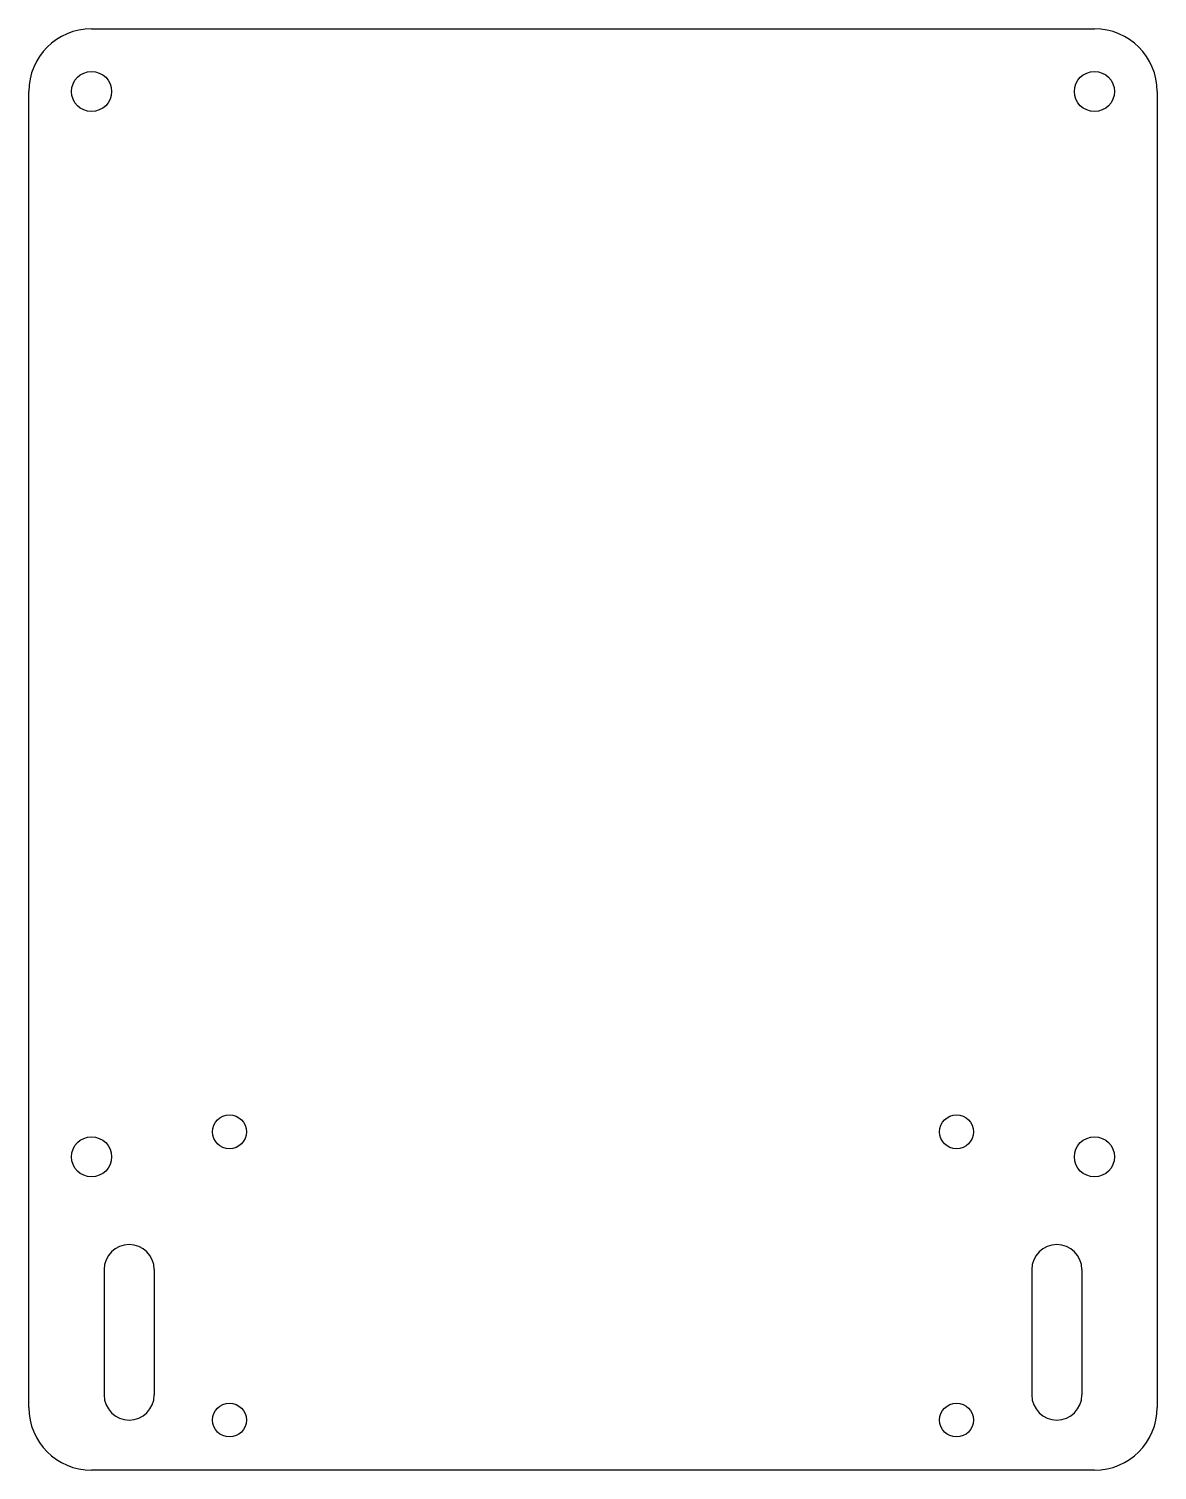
# Model space of a CAD drawing. Extents: x -45 to 45, y -68 to 48.
import ezdxf

# ---------------------------------------------------------------- set-up
doc = ezdxf.new("R2010")
doc.units = 0
doc.layers.get('0').update_dxf_attribs({"linetype": 'continuous'})

# ---------------------------------------------------------------- blocks, each defined once
blk = doc.blocks.new('FILLET009')
at = {"color": 0}
for p, q in [((-40, 47.5), (0, 47.5)), ((0, 47.5), (40, 47.5)), ((-45, -62.5), (-45, 42.5)), ((45, 42.5), (45, 0)), ((45, 0), (45, -62.5)), ((-39, -51.5), (-39, -61.5)), ((-35, -51.5), (-35, -61.5)), ((35, -51.5), (35, -61.5)), ((39, -51.5), (39, -61.5)), ((40, -67.5), (-40, -67.5))]:
    blk.add_line(p, q, dxfattribs=at)
for centre, radius in [((-40, 42.5), 1.6), ((40, 42.5), 1.6), ((-29, -40.5), 1.35), ((29, -40.5), 1.35), ((-40, -42.5), 1.6), ((40, -42.5), 1.6), ((-29, -63.5), 1.35), ((29, -63.5), 1.35)]:
    blk.add_circle(centre, radius, dxfattribs=at)
for centre, radius, start, end in [((-40, 42.5), 5, 90, -180), ((40, 42.5), 5, 0, 90), ((-37, -51.5), 2, 0, -180), ((37, -51.5), 2, 0, -180), ((-37, -61.5), 2, -180, 0), ((37, -61.5), 2, -180, 0), ((-40, -62.5), 5, -180, -90), ((40, -62.5), 5, -90, 0)]:
    blk.add_arc(centre, radius, start, end, dxfattribs=at)

msp = doc.modelspace()

# ---------------------------------------------------------------- block references
at = {"color": 0}
msp.add_blockref('FILLET009', (0, 0), dxfattribs=at)

doc.saveas('drawing.dxf')
